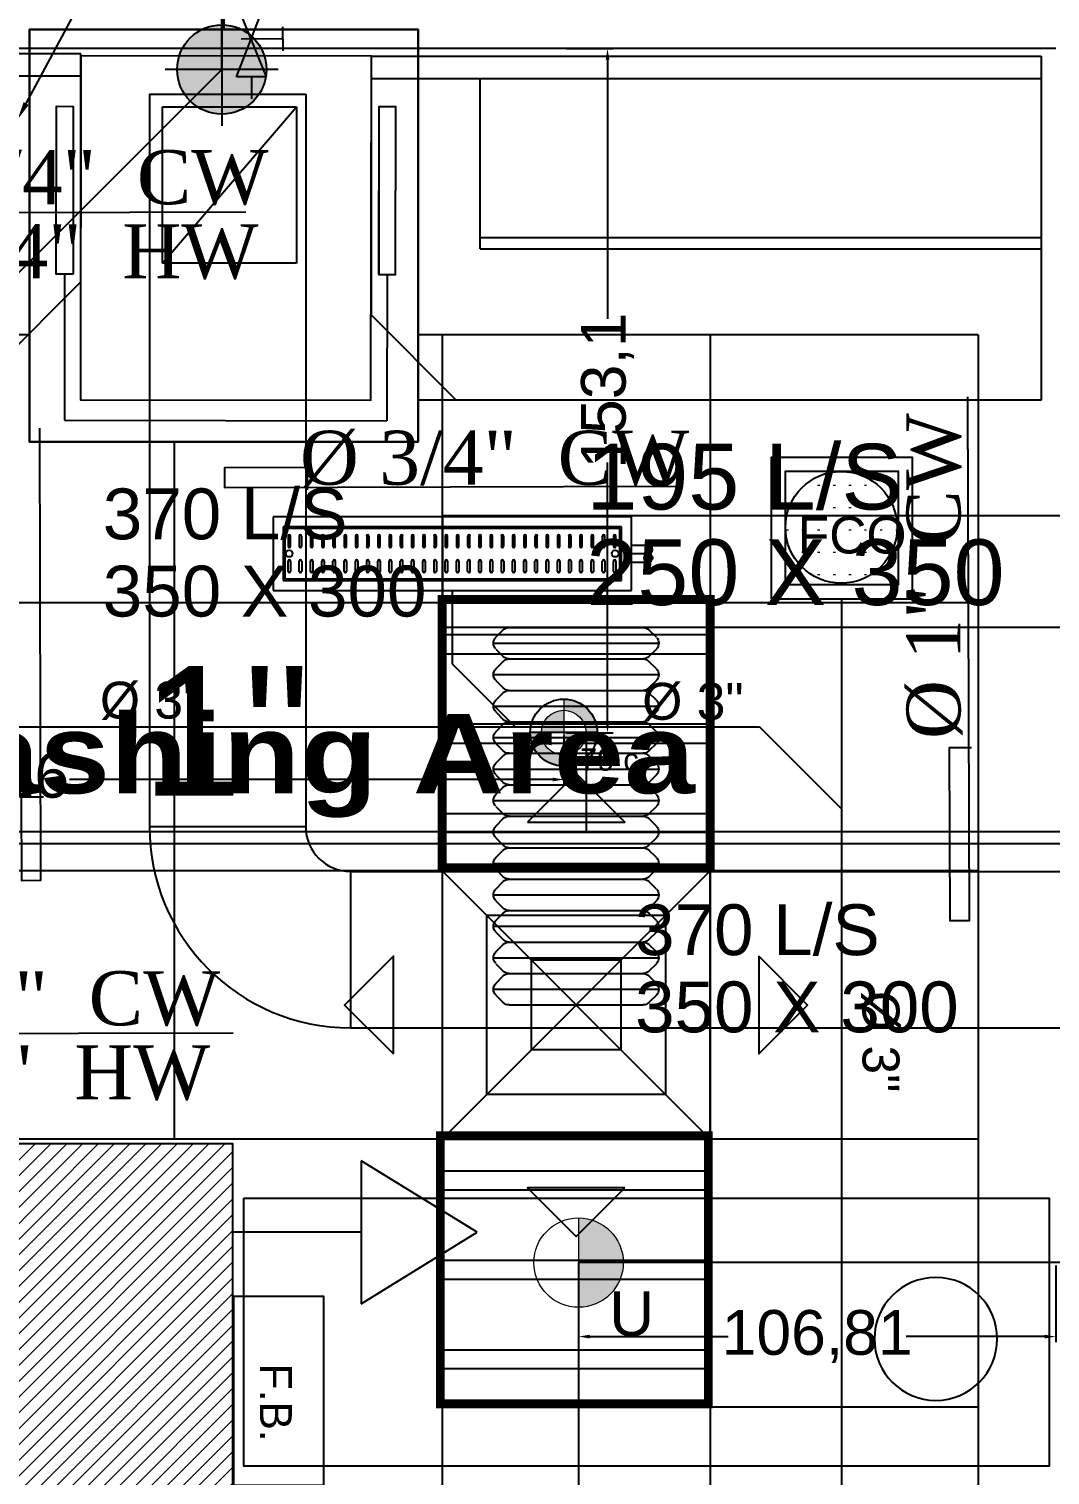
# Model space of a CAD drawing. Extents: x -2975 to 7327, y -1166 to 1029.
# Drawn here: x 89.5 to 318.1, y 358.5 to 682.1 of the extents above; entities that cross this region are included whole.
import ezdxf
from ezdxf import colors
from ezdxf.entities.mleader import LeaderData, LeaderLine
from ezdxf.math import Vec2, Vec3

# ---------------------------------------------------------------- set-up
doc = ezdxf.new("R2010")
doc.units = 0
doc.header["$PDMODE"] = 34
for name, pattern in [('XR-Mince$0$Anchor Stor (Ground Floor Plan ) Xref$2$Retail Building ( Ground Floor ) Xref$0$HIDDEN', [0.375, 0.25, -0.125]), ('XR-Mince$0$D2-03-04 PLAN$0$004-002-APX-LVL-01-ZONE01$0$HIDDENX2', [0.75, 0.5, -0.25]), ('XR-Mince$0$SMALLDASH', [0.1, 0.05, -0.05])]:
    doc.linetypes.add(name, pattern=pattern)
for name, color, linetype in [('-08-AC-SCD', 4, 'Continuous'), ('E-TEXT-LIGHTING', 7, 'Continuous'), ('EQUIPMENT-GRATING', 34, 'Continuous'), ('fire extinguisher', 7, 'Continuous'), ('fire fighting', 1, 'Continuous'), ('Hvac', 3, 'Continuous'), ('hvac fx', 2, 'Continuous'), ('Layer 1', 8, 'Continuous'), ('M-EXHAUST', 1, 'Continuous'), ('M-FIRE FIGHTING-1.5 INCH', 1, 'Continuous'), ('M-FIRE FIGHTING-2 INCH', 1, 'Continuous'), ('M-HVAC-BLUE', 5, 'Continuous'), ('M-PLUMBING-DRAIN-2 INCH', 6, 'Continuous'), ('M-PLUMBING-HWS-0.75 INCH', 1, 'Continuous'), ('PLAMPING', 5, 'Continuous'), ('trench drain', 7, 'Continuous'), ('XR-Mince$0$004-002-APC-LVL-02-ZONE08$0$A-COLS', 8, 'Continuous'), ('XR-Mince$0$004-002-APX-LVL-02-ZONE08$0$A-OPEN-BELW', 8, 'Continuous'), ('XR-Mince$0$ceiling', 149, 'Continuous'), ('XR-Mince$0$D2-03-04 PLAN$0$St-Columns-hidden', 8, 'XR-Mince$0$D2-03-04 PLAN$0$004-002-APX-LVL-01-ZONE01$0$HIDDENX2'), ('XR-Mince$0$ELEV-1', 249, 'Continuous'), ('XR-Mince$0$EQUIPMENTS', 15, 'Continuous'), ('XR-Mince$0$fur dashed', 15, 'XR-Mince$0$Anchor Stor (Ground Floor Plan ) Xref$2$Retail Building ( Ground Floor ) Xref$0$HIDDEN'), ('XR-Mince$0$lighting unit', 4, 'Continuous'), ('XR-Mince$0$new wall', 8, 'Continuous'), ('XR-Mince$0$TAXT', 8, 'Continuous')]:
    doc.layers.add(name, color=color, linetype=linetype)
for name, color, linetype, lineweight in [('E-L-TEXT', 7, 'Continuous', 13), ('E-P-CONDUITS', 6, 'Continuous', 40), ('XR-Mince$0$beam', 8, 'Continuous', 9)]:
    doc.layers.add(name, color=color, linetype=linetype, lineweight=lineweight)
doc.styles.get("Standard").update_dxf_attribs({"font": 'arial.ttf'})
doc.styles.add('T25', font='STENCIL.TTF', dxfattribs={"height": 2.5})
doc.styles.add('Value frame$0$Standard', font='times.ttf')
doc.styles.add('XR-Mince$0$style3', font='')
doc.styles.get('XR-Mince$0$style3').set_extended_font_data('Arial Black')
doc.dimstyles.new('ISO-25', dxfattribs={"dimtxt": 10, "dimasz": 2.5, "dimexe": 1.25, "dimexo": 0.625, "dimtad": 0, "dimtxsty": 'Standard', "dimcen": 2.5, "dimadec": 0, "dimazin": 0, "dimtfac": 1, "dimtix": 1, "dimtmove": 0, "dimatfit": 3, "dimfxl": 1, "dimarcsym": 0})

# ---------------------------------------------------------------- blocks, each defined once
blk = doc.blocks.new('XR-Mince$0$fdgdg')
at = {"layer": 'XR-Mince$0$lighting unit', "color": 4, "const_width": 2}
blk.add_lwpolyline([(-29237.05, -40224.26), (-29177.05, -40224.26), (-29177.05, -40284.26), (-29237.05, -40284.26)], close=True, dxfattribs=at)
at = {"layer": 'XR-Mince$0$lighting unit', "color": 4}
for points in [[(-29237.05, -40224.26), (-29177.05, -40224.26), (-29177.05, -40284.26), (-29237.05, -40284.26)], [(-29177.05, -40232.15), (-29237.05, -40232.15), (-29237.05, -40236.38), (-29177.05, -40236.38)], [(-29177.05, -40252.15), (-29237.05, -40252.15), (-29237.05, -40256.38), (-29177.05, -40256.38)], [(-29177.05, -40276.38), (-29237.05, -40276.38), (-29237.05, -40272.15), (-29177.05, -40272.15)]]:
    blk.add_lwpolyline(points, close=True, dxfattribs=at)
blk = doc.blocks.new('XR-Mince$0$lighting')
at = {"layer": 'XR-Mince$0$lighting unit'}
for p in [(25849.27, 19687.24, 0), (25848.89, 19567.24, 0)]:
    blk.add_blockref('XR-Mince$0$fdgdg', p, dxfattribs=at)
blk = doc.blocks.new('XR-Mince$0$ceiling')
at = {"layer": 'XR-Mince$0$ceiling', "linetype": 'Continuous'}
for p, q in [((-8480.13, -15477.75), (-8567.77, -15477.75)), ((-8267.77, -15477.75), (-8393.16, -15477.75)), ((-8267.77, -15537.75), (-8567.77, -15537.75)), ((-8267.77, -15597.75), (-8567.77, -15597.75)), ((-8267.77, -15657.75), (-8567.77, -15657.75)), ((-8267.77, -15717.75), (-8387.77, -15717.75))]:
    blk.add_line(p, q, dxfattribs=at)
at = {"layer": 'XR-Mince$0$ceiling', "linetype": 'Continuous', "elevation": 0}
blk.add_lwpolyline([(-8480.13, -15501.75), (-8393.16, -15501.75), (-8393.16, -15409.41), (-8480.13, -15409.41)], close=True, dxfattribs=at)
at = {"layer": 'XR-Mince$0$ceiling', "linetype": 'Continuous'}
blk.add_lwpolyline([(-8393.16, -15477.75), (-8393.16, -15501.75), (-8480.13, -15501.75), (-8480.13, -15477.46)], dxfattribs=at)
at = {"layer": 'XR-Mince$0$ceiling', "linetype": 'Continuous', "elevation": 0}
for points in [[(-8387.77, -15477.75), (-8387.77, -15837.75)], [(-8327.77, -15477.75), (-8327.77, -15837.75)], [(-8267.77, -15477.75), (-8267.77, -15837.75)], [(-8447.77, -15501.75), (-8447.77, -15657.75)]]:
    blk.add_lwpolyline(points, dxfattribs=at)
blk = doc.blocks.new('XR-Mince$0$dish dish')
at = {"layer": 'XR-Mince$0$EQUIPMENTS'}
for p, q in [((290084.3, 102195.5, 0), (290854.3, 102195.5, 0)), ((290084.3, 100696.1, 0), (290084.3, 102195.5, 0)), ((290134.3, 100696.1, 0), (290134.3, 102195.5, 0)), ((290515.8, 100940, 0), (290515.8, 102195.5, 0)), ((290854.3, 102195.5, 0), (290854.3, 100800.5, 0)), ((290515.8, 100940, 0), (290134.3, 100940, 0)), ((290854.3, 100886.1, 0), (290664.3, 100696.1, 0)), ((290573, 100731.4, 0), (290900.3, 100731, 0)), ((290899.3, 100009, 0), (290900.3, 100731, 0)), ((290664.3, 100696.1, 0), (290084.3, 100696.1, 0)), ((290079.1, 100046.1, 0), (290079.1, 98495.5, 0)), ((290589.7, 100046.1, 0), (290079.1, 100046.1, 0)), ((290129.1, 100046.1, 0), (290129.1, 98495.5, 0)), ((290769.1, 99866.7, 0), (290589.7, 100046.1, 0)), ((290572, 100009.4, 0), (290899.3, 100009, 0))]:
    blk.add_line(p, q, dxfattribs=at)
at = {"layer": 'XR-Mince$0$EQUIPMENTS', "linetype": 'XR-Mince$0$SMALLDASH'}
blk.add_line((290490.1, 100940, 0), (290490.1, 102195.5, 0), dxfattribs=at)
at = {"layer": 'XR-Mince$0$EQUIPMENTS', "linetype": 'XR-Mince$0$SMALLDASH', "elevation": 0}
blk.add_lwpolyline([(290024.4, 99930.8), (290024.4, 100800.5), (290947.8, 100800.5), (290947.8, 99930.8)], close=True, dxfattribs=at)
at = {"layer": 'XR-Mince$0$EQUIPMENTS', "elevation": 0}
for points in [[(290572.9, 100712.5), (290573, 100750.4), (290197.7, 100750.9), (290197.6, 100713)], [(290084.3, 100696.1), (290083.5, 100046.1), (290853.5, 100045.1), (290854.3, 100695.1)], [(290572, 100028.3), (290572, 99990.5), (290196.6, 99991), (290196.7, 100028.9)]]:
    blk.add_lwpolyline(points, close=True, dxfattribs=at)
blk = doc.blocks.new('XR-Mince$0$Equipment')
at = {"layer": 'XR-Mince$0$EQUIPMENTS', "linetype": 'ByBlock'}
for p, q in [((101.12, 625.49, 0), (101.12, 676.55, 0)), ((166.12, 618.02, 0), (166.12, 676.02, 0)), ((190.51, 632.87, 0), (190.51, 671.02, 0)), ((190.51, 635.45, 0), (316.06, 635.45, 0)), ((190.51, 632.87, 0), (316.06, 632.87, 0)), ((83.18, 607.55, 0), (101.12, 625.49, 0)), ((97.46, 627.25, 0), (97.41, 594.52, 0)), ((169.66, 627.16, 0), (169.62, 594.42, 0)), ((185.13, 599.02, 0), (166.12, 618.02, 0)), ((316.06, 599.02, 0), (176.57, 599.02, 0)), ((97.41, 594.52, 0), (169.62, 594.42, 0)), ((137.57, 420.45, 0), (317.88, 420.45, 0)), ((317.88, 360.45, 0), (137.57, 360.45, 0))]:
    blk.add_line(p, q, dxfattribs=at)
at = {"layer": 'XR-Mince$0$EQUIPMENTS', "linetype": 'ByBlock', "elevation": 0}
for points in [[(89.6, 682.01), (176.57, 682.01), (176.57, 589.67), (89.6, 589.67)], [(166.12, 676.02), (101.12, 676.11), (101.02, 599.11), (166.02, 599.02)], [(99.35, 627.25), (95.57, 627.26), (95.62, 664.79), (99.4, 664.78)], [(167.77, 627.16), (171.55, 627.15), (171.6, 664.69), (167.82, 664.69)], [(137.57, 420.45), (317.88, 420.45), (317.88, 360.45), (137.57, 360.45)]]:
    blk.add_lwpolyline(points, close=True, dxfattribs=at)
at = {"layer": 'XR-Mince$0$EQUIPMENTS', "linetype": 'ByBlock'}
for start, end in [(0, 180), (180, 0)]:
    blk.add_arc((292.48, 388.94), 13.75, start, end, dxfattribs=at)
at = {"layer": 'XR-Mince$0$EQUIPMENTS', "linetype": 'ByBlock', "xscale": 0.1, "yscale": 0.1, "zscale": 0.1, "rotation": 270}
blk.add_blockref('XR-Mince$0$dish dish', (-9903.49, 29684.45), dxfattribs=at)
blk = doc.blocks.new('XR-Mince')
at = {"layer": 'XR-Mince$0$beam'}
h = blk.add_hatch(dxfattribs=at)
h.set_pattern_fill('ANSI31', color=256, scale=20)
h.set_pattern_definition([(45, (8569.7315, 21091.4202), (-1.76776695, 1.76776695), [])])
h.paths.add_polyline_path([(55.03, 352.71), (55.03, 432.71), (135.03, 432.71), (135.03, 352.71)])
at = {"layer": 'XR-Mince$0$004-002-APC-LVL-02-ZONE08$0$A-COLS'}
blk.add_lwpolyline([(55.03, 352.71), (55.03, 432.71), (135.03, 432.71), (135.03, 352.71)], close=True, dxfattribs=at)
at = {"layer": 'XR-Mince$0$D2-03-04 PLAN$0$St-Columns-hidden'}
blk.add_lwpolyline([(55.03, 352.71), (55.03, 432.71), (135.03, 432.71), (135.03, 352.71)], close=True, dxfattribs=at)
at = {"layer": 'XR-Mince$0$new wall'}
blk.add_line((319.33, 677.71), (-54.97, 677.71), dxfattribs=at)
at = {"layer": 'XR-Mince$0$lighting unit', "linetype": 'Continuous'}
blk.add_blockref('XR-Mince$0$lighting', (3569.73, 21091.42), dxfattribs=at)
at = {"layer": 'XR-Mince$0$ELEV-1', "style": 'XR-Mince$0$style3'}
blk.add_text('Washing Area', height=17.7517, dxfattribs=at).set_placement((49.26, 511.04))
at = {"layer": 'XR-Mince$0$ceiling', "linetype": 'Continuous'}
blk.add_blockref('XR-Mince$0$ceiling', (8569.73, 16091.42), dxfattribs=at)
at = {"layer": 'XR-Mince$0$004-002-APX-LVL-02-ZONE08$0$A-OPEN-BELW', "elevation": 0}
blk.add_lwpolyline([(89.6, 589.67), (176.57, 589.67), (176.57, 682.01), (89.6, 682.01)], close=True, dxfattribs=at)
at = {"layer": 'XR-Mince$0$fur dashed'}
for p, q in [((101.12, 676.55, 0), (-53.93, 676.55, 0)), ((166.12, 676.02, 0), (316.06, 676.02, 0)), ((316.06, 676.02, 0), (316.06, 599.02, 0)), ((101.12, 671.55, 0), (-53.93, 671.55, 0)), ((166.12, 671.02, 0), (316.06, 671.02, 0)), ((137.57, 360.45, 0), (137.57, 420.45, 0)), ((317.88, 420.45, 0), (317.88, 360.45, 0))]:
    blk.add_line(p, q, dxfattribs=at)
at = {"layer": 'XR-Mince$0$TAXT'}
blk.add_blockref('XR-Mince$0$Equipment', (0, 0), dxfattribs=at)
blk = doc.blocks.new('DFGDFGD')
at = {"color": 4}
for p, q in [((1227.2364, -213.1888), (1226.9364, -212.8888)), ((1227.2364, -212.8888), (1226.9364, -213.1888)), ((1226.9364, -212.8888), (1227.2364, -212.8888)), ((1226.9364, -213.1888), (1226.9364, -212.8888)), ((1227.2364, -212.8888), (1227.2364, -213.1888)), ((1227.1865, -212.9387), (1226.9863, -212.9387)), ((1226.9863, -212.9387), (1226.9863, -213.1389)), ((1227.1865, -212.9387), (1227.1865, -213.1389)), ((1227.1366, -212.9886), (1227.0363, -212.9886)), ((1227.0363, -212.9886), (1227.0363, -213.089)), ((1227.1366, -212.9886), (1227.1366, -213.089)), ((1227.1366, -213.089), (1227.0363, -213.089)), ((1227.1865, -213.1389), (1226.9863, -213.1389)), ((1227.2364, -213.1888), (1226.9364, -213.1888))]:
    blk.add_line(p, q, dxfattribs=at)
for points in [[(1227.141, -212.8343), (1227.0319, -212.8343), (1227.0864, -212.7797), (1227.141, -212.8343)], [(1226.8819, -212.9843), (1226.8819, -213.0933), (1226.8273, -213.0388), (1226.8819, -212.9843)], [(1227.291, -213.0933), (1227.291, -212.9843), (1227.3455, -213.0388), (1227.291, -213.0933)], [(1227.0319, -213.2433), (1227.141, -213.2433), (1227.0864, -213.2979), (1227.0319, -213.2433)]]:
    blk.add_lwpolyline(points, dxfattribs=at)
blk = doc.blocks.new('felixble 300')
at = {"layer": 'hvac fx', "color": 2}
for p, q in [((-32988151.24, 36606555.4, 0.01), (-32988150.13, 36606556.51, 0.01)), ((-32988129.26, 36606556.87, 0.01), (-32988149.26, 36606556.87, 0.01)), ((-32988127.27, 36606555.4, 0.01), (-32988128.39, 36606556.51, 0.01)), ((-32988126.91, 36606554.53, 0.01), (-32988151.61, 36606554.53, 0.01)), ((-32988151.24, 36606553.65, 0.01), (-32988150.13, 36606552.54, 0.01)), ((-32988127.27, 36606553.65, 0.01), (-32988128.39, 36606552.54, 0.01)), ((-32988129.26, 36606552.18, 0.01), (-32988149.26, 36606552.18, 0.01))]:
    blk.add_line(p, q, dxfattribs=at)
for centre, start, end in [((-32988149.26, 36606555.64, 0.01), 90, 135.0096), ((-32988129.26, 36606555.64, 0.01), 44.9904, 90), ((-32988150.37, 36606554.53, 0.01), 135.0096, 224.9904), ((-32988128.15, 36606554.53, 0.01), 315.0096, 44.9904), ((-32988149.26, 36606553.41, 0.01), 224.9904, 270), ((-32988129.26, 36606553.41, 0.01), 270, 315.0096)]:
    blk.add_arc(centre, 1.23, start, end, dxfattribs=at)
blk = doc.blocks.new('k fe')
at = {"layer": 'fire extinguisher', "color": 1, "ltscale": 100}
for p, q in [((206254.3, 26823.6), (205994.7, 26663.5)), ((206254.3, 26503.5), (206254.3, 26823.6)), ((206542.3, 26569.5), (206542.3, 26757.6)), ((205994.7, 26663.5), (206254.3, 26503.5)), ((206254.3, 26663.5), (206542.3, 26663.5))]:
    blk.add_line(p, q, dxfattribs=at)
blk = doc.blocks.new('Cold Water Valve')
at = {"layer": 'PLAMPING', "color": 140}
for p, q in [((0, 0.045), (0, 0.0712)), ((-0.018, 0.045), (0.018, 0.045)), ((0.018, 0.045), (-0.018, -0.045)), ((-0.018, 0.045), (0.018, -0.045)), ((-0.0381, 0.0143), (-0.0381, -0.0143)), ((-0.0381, 0), (0.012, 0)), ((-0.018, -0.045), (0.018, -0.045)), ((0, -0.0712), (0, -0.045))]:
    blk.add_line(p, q, dxfattribs=at)
blk = doc.blocks.new('grease trap')
at = {"layer": 'trench drain', "color": 5}
for p, q in [((65.1, 274.9), (-44.9, 274.9)), ((-44.9, 274.9), (-44.9, -260.1)), ((50.1, 259.9), (-29.9, 259.9)), ((-29.9, 259.9), (-29.9, -245.1)), ((50.1, -245.1), (50.1, 259.9)), ((65.1, -260.1), (65.1, 274.9)), ((47.6, 257.4), (-27.4, 257.4)), ((-27.4, 257.4), (-27.4, -242.6)), ((-16.3, 252.4), (-1.1, 252.4)), ((-1.1, 248.9), (-16.3, 248.9)), ((36.4, 252.4), (21.2, 252.4)), ((21.2, 248.9), (36.4, 248.9)), ((47.6, -242.6), (47.6, 257.4)), ((-16.3, 235.6), (-1.1, 235.6)), ((-1.1, 232.1), (-16.3, 232.1)), ((-16.3, 218.9), (-1.1, 218.9)), ((36.4, 235.6), (21.2, 235.6)), ((21.2, 232.1), (36.4, 232.1)), ((36.4, 218.9), (21.2, 218.9)), ((-1.1, 215.4), (-16.3, 215.4)), ((-16.3, 202.1), (-1.1, 202.1)), ((-1.1, 198.6), (-16.3, 198.6)), ((21.2, 215.4), (36.4, 215.4)), ((36.4, 202.1), (21.2, 202.1)), ((21.2, 198.6), (36.4, 198.6)), ((-16.3, 185.4), (-1.1, 185.4)), ((-1.1, 181.9), (-16.3, 181.9)), ((36.4, 185.4), (21.2, 185.4)), ((21.2, 181.9), (36.4, 181.9)), ((-16.3, 168.6), (-1.1, 168.6)), ((-1.1, 165.1), (-16.3, 165.1)), ((-16.3, 151.9), (-1.1, 151.9)), ((36.4, 168.6), (21.2, 168.6)), ((21.2, 165.1), (36.4, 165.1)), ((36.4, 151.9), (21.2, 151.9)), ((-1.1, 148.4), (-16.3, 148.4)), ((-16.3, 135.1), (-1.1, 135.1)), ((-1.1, 131.6), (-16.3, 131.6)), ((21.2, 148.4), (36.4, 148.4)), ((36.4, 135.1), (21.2, 135.1)), ((21.2, 131.6), (36.4, 131.6)), ((-16.3, 118.4), (-1.1, 118.4)), ((-1.1, 114.9), (-16.3, 114.9)), ((36.4, 118.4), (21.2, 118.4)), ((21.2, 114.9), (36.4, 114.9)), ((-16.3, 101.6), (-1.1, 101.6)), ((-1.1, 98.1), (-16.3, 98.1)), ((36.4, 101.6), (21.2, 101.6)), ((21.2, 98.1), (36.4, 98.1)), ((-16.3, 84.9), (-1.1, 84.9)), ((-1.1, 81.4), (-16.3, 81.4)), ((-16.3, 68.1), (-1.1, 68.1)), ((36.4, 84.9), (21.2, 84.9)), ((21.2, 81.4), (36.4, 81.4)), ((36.4, 68.1), (21.2, 68.1)), ((-1.1, 64.6), (-16.3, 64.6)), ((-16.3, 51.4), (-1.1, 51.4)), ((-1.1, 47.9), (-16.3, 47.9)), ((21.2, 64.6), (36.4, 64.6)), ((36.4, 51.4), (21.2, 51.4)), ((21.2, 47.9), (36.4, 47.9)), ((-16.3, 34.6), (-1.1, 34.6)), ((-1.1, 31.1), (-16.3, 31.1)), ((36.4, 34.6), (21.2, 34.6)), ((21.2, 31.1), (36.4, 31.1)), ((-16.3, 17.9), (-1.1, 17.9)), ((-1.1, 14.4), (-16.3, 14.4)), ((-16.3, 1.1), (-1.1, 1.1)), ((36.4, 17.9), (21.2, 17.9)), ((21.2, 14.4), (36.4, 14.4)), ((36.4, 1.1), (21.2, 1.1)), ((-1.1, -2.4), (-16.3, -2.4)), ((-16.3, -15.6), (-1.1, -15.6)), ((-1.1, -19.1), (-16.3, -19.1)), ((21.2, -2.4), (36.4, -2.4)), ((36.4, -15.6), (21.2, -15.6)), ((21.2, -19.1), (36.4, -19.1)), ((-16.3, -32.4), (-1.1, -32.4)), ((-1.1, -35.9), (-16.3, -35.9)), ((36.4, -32.4), (21.2, -32.4)), ((21.2, -35.9), (36.4, -35.9)), ((-16.3, -49.1), (-1.1, -49.1)), ((-1.1, -52.6), (-16.3, -52.6)), ((36.4, -49.1), (21.2, -49.1)), ((21.2, -52.6), (36.4, -52.6)), ((-16.3, -65.9), (-1.1, -65.9)), ((-1.1, -69.4), (-16.3, -69.4)), ((-16.3, -82.6), (-1.1, -82.6)), ((-1.1, -86.1), (-16.3, -86.1)), ((36.4, -65.9), (21.2, -65.9)), ((21.2, -69.4), (36.4, -69.4)), ((36.4, -82.6), (21.2, -82.6)), ((21.2, -86.1), (36.4, -86.1)), ((-16.3, -99.4), (-1.1, -99.4)), ((-1.1, -102.9), (-16.3, -102.9)), ((36.4, -99.4), (21.2, -99.4)), ((21.2, -102.9), (36.4, -102.9)), ((-16.3, -116.1), (-1.1, -116.1)), ((-1.1, -119.6), (-16.3, -119.6)), ((36.4, -116.1), (21.2, -116.1)), ((21.2, -119.6), (36.4, -119.6)), ((-16.3, -132.9), (-1.1, -132.9)), ((-1.1, -136.4), (-16.3, -136.4)), ((-16.3, -149.6), (-1.1, -149.6)), ((36.4, -132.9), (21.2, -132.9)), ((21.2, -136.4), (36.4, -136.4)), ((36.4, -149.6), (21.2, -149.6)), ((-1.1, -153.1), (-16.3, -153.1)), ((-16.3, -166.4), (-1.1, -166.4)), ((-1.1, -169.9), (-16.3, -169.9)), ((21.2, -153.1), (36.4, -153.1)), ((36.4, -166.4), (21.2, -166.4)), ((21.2, -169.9), (36.4, -169.9)), ((-16.3, -183.1), (-1.1, -183.1)), ((-1.1, -186.6), (-16.3, -186.6)), ((36.4, -183.1), (21.2, -183.1)), ((21.2, -186.6), (36.4, -186.6)), ((-16.3, -199.9), (-1.1, -199.9)), ((-1.1, -203.4), (-16.3, -203.4)), ((36.4, -199.9), (21.2, -199.9)), ((21.2, -203.4), (36.4, -203.4)), ((-16.3, -216.6), (-1.1, -216.6)), ((-1.1, -220.1), (-16.3, -220.1)), ((-16.3, -233.4), (-1.1, -233.4)), ((-1.1, -236.9), (-16.3, -236.9)), ((36.4, -216.6), (21.2, -216.6)), ((21.2, -220.1), (36.4, -220.1)), ((36.4, -233.4), (21.2, -233.4)), ((21.2, -236.9), (36.4, -236.9)), ((-29.9, -245.1), (50.1, -245.1)), ((-27.4, -242.6), (47.6, -242.6)), ((-44.9, -260.1), (65.1, -260.1)), ((-2.4, -260.1), (-2.4, -285.1)), ((10.1, -260.1), (10.1, -285.1)), ((22.6, -260.1), (22.6, -285.1))]:
    blk.add_line(p, q, dxfattribs=at)
for centre, radius in [((10.1, 250.7), 5), ((10.1, -235.9), 5), ((3.8, -285.1), 6.25)]:
    blk.add_circle(centre, radius, dxfattribs=at)
for centre, radius, start, end in [((-16.3, 250.6), 1.75, 90, 270), ((-1.1, 250.6), 1.75, 270, 90), ((21.2, 250.6), 1.75, 90, 270), ((36.4, 250.6), 1.75, 270, 90), ((-16.3, 233.9), 1.75, 90, 270), ((-16.3, 217.1), 1.75, 90, 270), ((-1.1, 233.9), 1.75, 270, 90), ((-1.1, 217.1), 1.75, 270, 90), ((21.2, 233.9), 1.75, 90, 270), ((21.2, 217.1), 1.75, 90, 270), ((36.4, 233.9), 1.75, 270, 90), ((36.4, 217.1), 1.75, 270, 90), ((-16.3, 200.4), 1.75, 90, 270), ((-1.1, 200.4), 1.75, 270, 90), ((21.2, 200.4), 1.75, 90, 270), ((36.4, 200.4), 1.75, 270, 90), ((-16.3, 183.6), 1.75, 90, 270), ((-1.1, 183.6), 1.75, 270, 90), ((21.2, 183.6), 1.75, 90, 270), ((36.4, 183.6), 1.75, 270, 90), ((-16.3, 166.9), 1.75, 90, 270), ((-16.3, 150.1), 1.75, 90, 270), ((-1.1, 166.9), 1.75, 270, 90), ((-1.1, 150.1), 1.75, 270, 90), ((21.2, 166.9), 1.75, 90, 270), ((21.2, 150.1), 1.75, 90, 270), ((36.4, 166.9), 1.75, 270, 90), ((36.4, 150.1), 1.75, 270, 90), ((-16.3, 133.4), 1.75, 90, 270), ((-1.1, 133.4), 1.75, 270, 90), ((21.2, 133.4), 1.75, 90, 270), ((36.4, 133.4), 1.75, 270, 90), ((-16.3, 116.6), 1.75, 90, 270), ((-1.1, 116.6), 1.75, 270, 90), ((21.2, 116.6), 1.75, 90, 270), ((36.4, 116.6), 1.75, 270, 90), ((-16.3, 99.9), 1.75, 90, 270), ((-1.1, 99.9), 1.75, 270, 90), ((21.2, 99.9), 1.75, 90, 270), ((36.4, 99.9), 1.75, 270, 90), ((-16.3, 83.1), 1.75, 90, 270), ((-16.3, 66.4), 1.75, 90, 270), ((-1.1, 83.1), 1.75, 270, 90), ((-1.1, 66.4), 1.75, 270, 90), ((21.2, 83.1), 1.75, 90, 270), ((21.2, 66.4), 1.75, 90, 270), ((36.4, 83.1), 1.75, 270, 90), ((36.4, 66.4), 1.75, 270, 90), ((-16.3, 49.6), 1.75, 90, 270), ((-1.1, 49.6), 1.75, 270, 90), ((21.2, 49.6), 1.75, 90, 270), ((36.4, 49.6), 1.75, 270, 90), ((-16.3, 32.9), 1.75, 90, 270), ((-1.1, 32.9), 1.75, 270, 90), ((21.2, 32.9), 1.75, 90, 270), ((36.4, 32.9), 1.75, 270, 90), ((-16.3, 16.1), 1.75, 90, 270), ((-16.3, -0.6), 1.75, 90, 270), ((-1.1, 16.1), 1.75, 270, 90), ((-1.1, -0.6), 1.75, 270, 90), ((21.2, 16.1), 1.75, 90, 270), ((21.2, -0.6), 1.75, 90, 270), ((36.4, 16.1), 1.75, 270, 90), ((36.4, -0.6), 1.75, 270, 90), ((-16.3, -17.4), 1.75, 90, 270), ((-1.1, -17.4), 1.75, 270, 90), ((21.2, -17.4), 1.75, 90, 270), ((36.4, -17.4), 1.75, 270, 90), ((-16.3, -34.1), 1.75, 90, 270), ((-1.1, -34.1), 1.75, 270, 90), ((21.2, -34.1), 1.75, 90, 270), ((36.4, -34.1), 1.75, 270, 90), ((-16.3, -50.9), 1.75, 90, 270), ((-1.1, -50.9), 1.75, 270, 90), ((21.2, -50.9), 1.75, 90, 270), ((36.4, -50.9), 1.75, 270, 90), ((-16.3, -67.6), 1.75, 90, 270), ((-16.3, -84.4), 1.75, 90, 270), ((-1.1, -67.6), 1.75, 270, 90), ((-1.1, -84.4), 1.75, 270, 90), ((21.2, -67.6), 1.75, 90, 270), ((21.2, -84.4), 1.75, 90, 270), ((36.4, -67.6), 1.75, 270, 90), ((36.4, -84.4), 1.75, 270, 90), ((-16.3, -101.1), 1.75, 90, 270), ((-1.1, -101.1), 1.75, 270, 90), ((21.2, -101.1), 1.75, 90, 270), ((36.4, -101.1), 1.75, 270, 90), ((-16.3, -117.9), 1.75, 90, 270), ((-1.1, -117.9), 1.75, 270, 90), ((21.2, -117.9), 1.75, 90, 270), ((36.4, -117.9), 1.75, 270, 90), ((-16.3, -134.6), 1.75, 90, 270), ((-16.3, -151.4), 1.75, 90, 270), ((-1.1, -134.6), 1.75, 270, 90), ((-1.1, -151.4), 1.75, 270, 90), ((21.2, -134.6), 1.75, 90, 270), ((21.2, -151.4), 1.75, 90, 270), ((36.4, -134.6), 1.75, 270, 90), ((36.4, -151.4), 1.75, 270, 90), ((-16.3, -168.1), 1.75, 90, 270), ((-1.1, -168.1), 1.75, 270, 90), ((21.2, -168.1), 1.75, 90, 270), ((36.4, -168.1), 1.75, 270, 90), ((-16.3, -184.9), 1.75, 90, 270), ((-1.1, -184.9), 1.75, 270, 90), ((21.2, -184.9), 1.75, 90, 270), ((36.4, -184.9), 1.75, 270, 90), ((-16.3, -201.6), 1.75, 90, 270), ((-1.1, -201.6), 1.75, 270, 90), ((21.2, -201.6), 1.75, 90, 270), ((36.4, -201.6), 1.75, 270, 90), ((-16.3, -218.4), 1.75, 90, 270), ((-16.3, -235.1), 1.75, 90, 270), ((-1.1, -218.4), 1.75, 270, 90), ((-1.1, -235.1), 1.75, 270, 90), ((21.2, -218.4), 1.75, 90, 270), ((21.2, -235.1), 1.75, 90, 270), ((36.4, -218.4), 1.75, 270, 90), ((36.4, -235.1), 1.75, 270, 90), ((16.3, -285.1), 6.25, 180, 0)]:
    blk.add_arc(centre, radius, start, end, dxfattribs=at)
blk = doc.blocks.new('drain')
h = blk.add_hatch(color=5)
h.dxf.hatch_style = 1
h.paths.add_polyline_path([(3852.4, -3045.5, 1), (3952.4, -3045.5, 1)])
at = {"color": 5}
for p, q in [((3902.4, -2982.3), (3902.4, -3108.8)), ((3902.4, -3045.5), (3302.3, -3045.5)), ((3839.1, -3045.5), (3965.6, -3045.5))]:
    blk.add_line(p, q, dxfattribs=at)
blk.add_circle((3902.4, -3045.5), 50, dxfattribs=at)
blk = doc.blocks.new('sprinkler 79 C')
at = {"lineweight": 13}
h = blk.add_hatch(color=1, dxfattribs=at)
h.dxf.hatch_style = 1
h.paths.add_polyline_path([(196032.6, 30819.5, 0.414214), (195982.6, 30769.5), (196032.6, 30769.5)])
h.paths.add_polyline_path([(196082.6, 30769.5), (196032.6, 30769.5), (196032.6, 30719.5, 0.414214)])
at = {"layer": 'Layer 1'}
h = blk.add_hatch(color=2, dxfattribs=at)
h.dxf.hatch_style = 1
h.paths.add_polyline_path([(196032.6, 30844.5), (196032.6, 30819.5, -0.414214), (196082.6, 30769.5), (196107.6, 30769.5, 0.414214)])
h.paths.add_polyline_path([(196032.6, 30694.5), (196032.6, 30719.5, -0.414214), (195982.6, 30769.5), (195957.6, 30769.5, 0.414214)])
at = {"layer": 'E-L-TEXT', "color": 1, "lineweight": 13}
blk.add_line((196032.6, 30844.5), (196032.6, 30694.5), dxfattribs=at)
blk.add_circle((196032.6, 30769.5), 50, dxfattribs=at)
at = {"layer": 'Layer 1', "color": 1}
blk.add_line((196107.6, 30769.5), (195957.6, 30769.5), dxfattribs=at)
at = {"layer": 'Layer 1', "color": 2}
blk.add_circle((196032.6, 30769.5), 75, dxfattribs=at)
at = {"color": 3, "lineweight": 13}
blk.add_text('79 c', height=50, dxfattribs=at).set_placement((196068.9, 30684.2))
blk = doc.blocks.new('upright')
at = {"layer": 'E-L-TEXT', "lineweight": 13}
h = blk.add_hatch(color=1, dxfattribs=at)
h.dxf.hatch_style = 1
h.set_gradient(color1=(255, 255, 0), color2=(255, 0, 0), tint=1, name='CYLINDER')
h.paths.add_polyline_path([(-33011550.8, 36709773.7), (-33011550.8, 36709573.7, 0.414214), (-33011450.8, 36709673.7, 0.414214)])
at = {"layer": 'E-L-TEXT', "color": 2, "lineweight": 13}
blk.add_line((-33011550.8, 36709773.7), (-33011550.8, 36709573.7), dxfattribs=at)
at = {"layer": 'E-L-TEXT', "color": 1, "lineweight": 13}
blk.add_circle((-33011550.8, 36709673.7), 100, dxfattribs=at)
at = {"color": 3}
blk.add_text('U', height=100, dxfattribs=at).set_placement((-33011482.3, 36709509.5))
blk = doc.blocks.new('floor clean out')
at = {"layer": 'E-P-CONDUITS', "lineweight": 13, "true_color": 0xcd6928}
h = blk.add_hatch(dxfattribs=at)
h.set_pattern_fill('ACAD_ISO07W100', color=32, scale=20)
h.paths.add_polyline_path([(-32263579.2, 36637765.4, 1), (-32264079.6, 36637765.4, 1)])
at = {"layer": 'EQUIPMENT-GRATING'}
for points in [[(-32264143.2, 36637446), (-32263510.4, 36637446), (-32263510.4, 36638078.8), (-32264143.2, 36638078.8)], [(-32264079.9, 36637509.3), (-32263573.6, 36637509.3), (-32263573.6, 36638015.5), (-32264079.9, 36638015.5)]]:
    blk.add_lwpolyline(points, close=True, dxfattribs=at)
blk.add_circle((-32263829.4, 36637765.4), 250.2, dxfattribs=at)
blk = doc.blocks.new('*D83')
at = {"layer": 'Defpoints', "color": 0, "transparency": 16777216}
for p in [(-54.97, 524.61), (209.19, 524.61), (-54.97, 514.13)]:
    blk.add_point(p, dxfattribs=at)
at = {"layer": 'M-FIRE FIGHTING-2 INCH', "color": 0, "lineweight": -2, "transparency": 16777216}
for p, q in [((-54.97, 523.99), (-54.97, 512.88)), ((209.19, 523.99), (209.19, 512.88)), ((-52.47, 514.13), (55.64, 514.13)), ((206.69, 514.13), (98.57, 514.13))]:
    blk.add_line(p, q, dxfattribs=at)
at = {"layer": 'M-FIRE FIGHTING-2 INCH', "color": 0, "transparency": 16777216}
for points in [[(-52.47, 514.55), (-52.47, 513.71), (-54.97, 514.13)], [(206.69, 514.55), (206.69, 513.71), (209.19, 514.13)]]:
    blk.add_solid(points, dxfattribs=at)
at = {"layer": 'M-FIRE FIGHTING-2 INCH', "color": 0, "transparency": 16777216, "insert": (77.11, 514.13), "char_height": 10, "attachment_point": 5}
blk.add_mtext('264,16', dxfattribs=at)
blk = doc.blocks.new('*D84')
at = {"layer": 'Defpoints', "color": 0, "transparency": 16777216}
for p in [(212.52, 406.01), (319.33, 406.01), (319.33, 389.46)]:
    blk.add_point(p, dxfattribs=at)
at = {"layer": 'M-FIRE FIGHTING-2 INCH', "color": 0, "lineweight": -2, "transparency": 16777216}
for p, q in [((212.52, 405.38), (212.52, 388.21)), ((319.33, 405.38), (319.33, 388.21)), ((215.02, 389.46), (245.98, 389.46)), ((316.83, 389.46), (285.87, 389.46))]:
    blk.add_line(p, q, dxfattribs=at)
at = {"layer": 'M-FIRE FIGHTING-2 INCH', "color": 0, "transparency": 16777216}
for points in [[(215.02, 389.88), (215.02, 389.04), (212.52, 389.46)], [(316.83, 389.88), (316.83, 389.04), (319.33, 389.46)]]:
    blk.add_solid(points, dxfattribs=at)
at = {"layer": 'M-FIRE FIGHTING-2 INCH', "color": 0, "transparency": 16777216, "insert": (265.92, 389.46), "char_height": 10, "attachment_point": 5}
blk.add_mtext('106,81', dxfattribs=at)
blk = doc.blocks.new('*D87')
at = {"layer": 'Defpoints', "color": 0, "transparency": 16777216}
for p in [(209.19, 677.71), (218.99, 677.71), (209.19, 524.61)]:
    blk.add_point(p, dxfattribs=at)
at = {"layer": 'M-FIRE FIGHTING-2 INCH', "color": 0, "lineweight": -2, "transparency": 16777216}
for p, q in [((209.81, 677.71), (220.24, 677.71)), ((218.99, 675.21), (218.99, 617.23)), ((218.99, 527.11), (218.99, 585.1)), ((209.81, 524.61), (220.24, 524.61))]:
    blk.add_line(p, q, dxfattribs=at)
at = {"layer": 'M-FIRE FIGHTING-2 INCH', "color": 0, "transparency": 16777216}
for points in [[(218.58, 675.21), (219.41, 675.21), (218.99, 677.71)], [(218.58, 527.11), (219.41, 527.11), (218.99, 524.61)]]:
    blk.add_solid(points, dxfattribs=at)
at = {"layer": 'M-FIRE FIGHTING-2 INCH', "color": 0, "transparency": 16777216, "insert": (218.99, 601.16), "char_height": 10, "attachment_point": 5, "rotation": 90}
blk.add_mtext('153,1', dxfattribs=at)

msp = doc.modelspace()

# ---------------------------------------------------------------- block references
at = {"layer": 'E-TEXT-LIGHTING'}
msp.add_blockref('XR-Mince', (0, 0), dxfattribs=at)

# ---------------------------------------------------------------- next in the draw order: linework, layer by layer
at = {"layer": 'fire extinguisher', "color": 40, "true_color": 0xf8d731, "elevation": 0}
msp.add_lwpolyline([(135.342, 356.122), (135.342, 398.509), (155.435, 398.509), (155.435, 356.122)], close=True, dxfattribs=at)
at = {"layer": 'M-EXHAUST', "color": 1}
for p, q in [((116.438, 667.509), (116.438, 503.56)), ((116.438, 667.509), (151.438, 667.509)), ((151.438, 667.509), (151.438, 503.56)), ((119.358, 629.656), (119.358, 664.656)), ((119.358, 664.656), (149.358, 664.656)), ((119.358, 629.656), (149.358, 664.656)), ((149.358, 664.656), (149.358, 629.656)), ((149.358, 629.656), (119.358, 629.656)), ((151.438, 503.56), (116.438, 503.56)), ((161.438, 493.56), (505.151, 493.56)), ((161.438, 493.56), (161.438, 458.56)), ((161.438, 458.56), (484.257, 458.56))]:
    msp.add_line(p, q, dxfattribs=at)
for radius in [45, 10]:
    msp.add_arc((161.438, 503.56), radius, 180, 270, dxfattribs=at)
at = {"layer": 'M-FIRE FIGHTING-1.5 INCH'}
for p, q in [((214.187, 524.614), (214.187, 502.458, 0)), ((1043.987, 502.458), (32.08, 502.458, 0)), ((1037.459, 406.009), (212.517, 406.009)), ((212.517, 406.009), (212.517, 284.614, 0))]:
    msp.add_line(p, q, dxfattribs=at)
at = {"layer": 'M-HVAC-BLUE', "color": 3, "linetype": 'Continuous'}
for p, q in [((364.666, 573.159), (182.041, 573.159)), ((182.041, 573.159), (182.041, 548.159)), ((378.003, 548.159), (182.041, 548.159))]:
    msp.add_line(p, q, dxfattribs=at)
at = {"layer": 'M-PLUMBING-DRAIN-2 INCH', "color": 3, "linetype": 'Continuous'}
msp.add_line((132.638, 673.037), (46.587, 586.986), dxfattribs=at)
at = {"layer": 'M-PLUMBING-DRAIN-2 INCH', "color": 6, "linetype": 'Continuous'}
for p, q in [((184.236, 556.427), (184.236, 540.002)), ((271.455, 341.418), (271.455, 554.584)), ((184.236, 540.002), (198.293, 525.945)), ((62.407, 525.945), (253.001, 525.945)), ((253.001, 525.945), (271.455, 507.492))]:
    msp.add_line(p, q, dxfattribs=at)
at = {"layer": 'M-PLUMBING-HWS-0.75 INCH', "color": 3}
msp.add_line((132.325, 791.696, 0), (133.083, 682.009, 0), dxfattribs=at)
at = {"layer": 'M-PLUMBING-HWS-0.75 INCH', "color": 3, "linetype": 'Continuous'}
msp.add_line((551.063, 499.772), (0.72, 499.772), dxfattribs=at)
at = {"layer": 'M-PLUMBING-HWS-0.75 INCH', "color": 30}
for points in [[(53.863, 640.388), (53.853, 645.417), (34.161, 645.226), (34.169, 640.859), (138.058, 641.203)], [(300.498, 521.227), (295.469, 521.217), (295.66, 482.55), (300.027, 482.558), (299.682, 599.788)], [(92.723, 510.175), (87.694, 510.166), (87.8, 491.567), (92.167, 491.576), (91.899, 592.733)], [(151.863, 578.946), (151.853, 583.975), (133.255, 583.868), (133.263, 579.502), (234.421, 579.77)], [(43.673, 456.642), (43.663, 461.671), (-3.524, 461.479), (-3.515, 457.112), (135.218, 457.457)]]:
    msp.add_lwpolyline(points, dxfattribs=at)

# ---------------------------------------------------------------- next in the draw order: block references
at = {"layer": '-08-AC-SCD', "color": 3, "xscale": -200.0158607284392, "yscale": 200.0158607284392, "zscale": 200.0158607284392, "rotation": 270}
msp.add_blockref('DFGDFGD', (42823.094, -244973.081, 0), dxfattribs=at)
at = {"xscale": 0.2, "yscale": 0.2, "zscale": 0.2, "rotation": 269.999999999969}
msp.add_blockref('drain', (741.744, 1453.513), dxfattribs=at)
at = {"layer": 'E-P-CONDUITS', "color": 4, "lineweight": 13, "xscale": 0.05000000000014532, "yscale": 0.05000000000014532, "zscale": 0.05000000000014532}
msp.add_blockref('floor clean out', (1613462.793, -1831317.715), dxfattribs=at)
at = {"layer": 'fire extinguisher', "color": 40, "true_color": 0xf8d731, "xscale": 0.1, "yscale": 0.1, "zscale": 0.1, "rotation": 179.9999999999811}
msp.add_blockref('k fe', (20789.259, 3079.17, 0), dxfattribs=at)
at = {"layer": 'fire fighting', "color": 1, "lineweight": 13, "xscale": 0.1, "yscale": 0.1, "zscale": 0.1}
msp.add_blockref('upright', (3301367.602, -3670561.357), dxfattribs=at)
at = {"layer": 'Hvac', "xscale": -1.500000000199135, "yscale": 1.500000000199135, "zscale": 1.500000000199135}
for p in [(-49481996.94, -54909287.158, -0.011), (-49481996.94, -54909294.199, -0.011), (-49481996.94, -54909301.24, -0.011), (-49481996.94, -54909308.281, -0.011), (-49481996.94, -54909315.322, -0.011), (-49481996.94, -54909322.363, -0.011), (-49481996.94, -54909329.403, -0.011), (-49481996.94, -54909336.444, -0.011), (-49481996.94, -54909343.485, -0.011), (-49481996.94, -54909350.526, -0.011), (-49481996.94, -54909357.567, -0.011), (-49481996.94, -54909364.608, -0.011)]:
    msp.add_blockref('felixble 300', p, dxfattribs=at)
at = {"layer": 'Layer 1', "color": 40, "true_color": 0xf8d731, "xscale": 0.1, "yscale": 0.1, "zscale": 0.1}
msp.add_blockref('sprinkler 79 C', (-19394.073, -2552.334, 0), dxfattribs=at)
at = {"layer": 'M-PLUMBING-DRAIN-2 INCH', "color": 6, "linetype": 'Continuous', "xscale": 0.15, "yscale": 0.15, "zscale": 0.15, "rotation": 90.00000000000001}
msp.add_blockref('grease trap', (185.341, 563.164), dxfattribs=at)
at = {"layer": 'PLAMPING', "color": 5, "xscale": 187.5, "yscale": 187.5, "zscale": 187.5, "rotation": 180.396387076207}
msp.add_blockref('Cold Water Valve', (139.218, 679.834, 0), dxfattribs=at)

# ---------------------------------------------------------------- next in the draw order: texts
at = {"layer": 'fire extinguisher', "color": 40, "true_color": 0xf8d731, "insert": (148.329, 383.42, 0), "char_height": 7.1312, "width": 268.15671, "attachment_point": 1, "rotation": 270, "style": 'T25'}
msp.add_mtext('F.B.', dxfattribs=at)
at = {"layer": 'M-EXHAUST', "color": 1, "linetype": 'Continuous'}
for s, p in [('370 L/S', (106.004, 567.884)), ('350 X 300', (106.004, 550.609)), ('370 L/S', (225.161, 474.825)), ('350 X 300', (225.161, 457.551))]:
    msp.add_text(s, height=11.3759, dxfattribs=at).set_placement(p)
at = {"layer": 'M-FIRE FIGHTING-1.5 INCH', "color": 2, "linetype": 'Continuous'}
msp.add_text("1''", height=29.0184, dxfattribs=at).set_placement((114.694, 510.483))
at = {"layer": 'M-HVAC-BLUE', "color": 3, "linetype": 'Continuous'}
for s, p in [('195 L/S', (214.245, 574.554)), ('250 X 350', (214.245, 553.169))]:
    msp.add_text(s, height=14.7024, dxfattribs=at).set_placement(p)
at = {"layer": 'M-PLUMBING-DRAIN-2 INCH', "color": 32, "true_color": 0xcd6928}
for s, p in [('FCO', (261.571, 564.714)), ('%%C 3" ', (105.366, 527.758)), ('%%C 3" ', (226.768, 527.498))]:
    msp.add_text(s, height=8.2643, dxfattribs=at).set_placement(p)
msp.add_text('%%C 3" ', height=8.2643, rotation=270, dxfattribs=at).set_placement((276.086, 466.8))
at = {"layer": 'M-PLUMBING-HWS-0.75 INCH', "color": 30, "style": 'Value frame$0$Standard'}
for s, p in [('%%C 3/4"  CW', (55.926, 642.886)), ('%%C 3/4"  HW', (52.691, 626.297)), ('%%C 3/4"  CW', (150.131, 580.107)), ('%%C 3/4"  CW', (45.138, 459.14)), ('%%C 3/4"  HW', (41.903, 442.55))]:
    msp.add_text(s, height=12.09657, dxfattribs=at).set_placement(p)
msp.add_text('%%C 1"  CW', height=12.0966, rotation=90, dxfattribs=at).set_placement((298, 523.191))

# ---------------------------------------------------------------- next in the draw order: dimensions: what is measured, and where the dimension line sits
at = {"layer": 'M-FIRE FIGHTING-2 INCH', "color": 32, "true_color": 0xcd6928}
dim = msp.add_linear_dim(base=(218.994, 677.714), p1=(209.187, 524.614), p2=(209.187, 677.714), angle=90, dimstyle='ISO-25', dxfattribs=at)
dim.commit()
dim.dimension.update_dxf_attribs({"geometry": '*D87', "text_midpoint": (218.994, 601.164)})
for base, p1, p2, picture, middle in [((-54.973, 514.131), (209.187, 524.614), (-54.973, 524.614), '*D83', (77.107, 514.131)), ((319.328, 389.459), (212.517, 406.009), (319.328, 406.009), '*D84', (265.922, 389.459))]:
    dim = msp.add_linear_dim(base=base, p1=p1, p2=p2, dimstyle='ISO-25', dxfattribs=at)
    dim.commit()
    dim.dimension.update_dxf_attribs({"geometry": picture, "text_midpoint": middle})

# ---------------------------------------------------------------- next in the draw order: leaders
at = {"layer": 'M-EXHAUST', "color": 3}
ml = msp.add_multileader_mtext('Standard', dxfattribs=at)
ml.set_content('', color=3)
ml.set_leader_properties()
ml.build(insert=Vec2(0, 0))
ctx = ml.context
ctx.base_point, ctx.plane_origin = Vec3(270.048, 729.654), Vec3(86.96, 661.89)
notes = []
notes.append((ctx, [(0, (1, 1, 0), (123.265, 729.654), (1, 0), 146.784, [(0, [(86.96, 661.89)], 0, [])])]))
ctx.mtext.insert, ctx.mtext.flow_direction = Vec3(272.048, 731.654), 5
for ctx, leaders in notes:
    for number, flags, end, landing, length, lines in leaders:
        leader = LeaderData()
        leader.index, (leader.has_last_leader_line, leader.has_dogleg_vector, leader.attachment_direction) = number, flags
        leader.last_leader_point, leader.dogleg_vector, leader.dogleg_length = Vec3(end), Vec3(landing), length
        for number, points, colour, breaks in lines:
            line = LeaderLine()
            line.index, line.vertices, line.color, line.breaks = number, Vec3.list(points), colors.encode_raw_color(colour), breaks
            leader.lines.append(line)
        ctx.leaders.append(leader)

doc.saveas('drawing.dxf')
